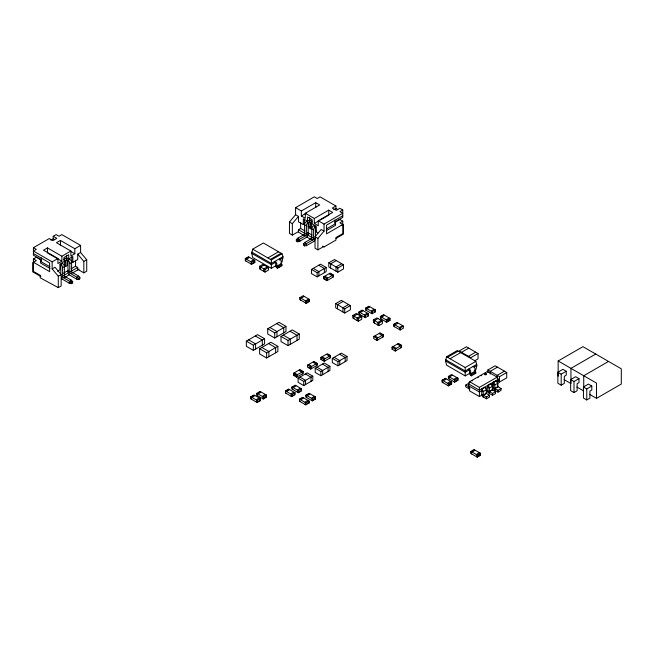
<?xml version="1.0" encoding="UTF-8"?>
<svg xmlns="http://www.w3.org/2000/svg" width="654" height="654" viewBox="0 0 654 654"><rect width="100%" height="100%" fill="white"/><g stroke="black" fill="none" stroke-linecap="round" stroke-linejoin="round"><path stroke-width="0.98" d="M274.991 262.589L274.991 261.33L275.547 261.657A2.06 1.185 60 0 1 276.797 263.832L276.814 266.415L277.533 266.987L281.89 264.469L281.89 265.728L277.533 268.246L276.994 267.936A1.815 1.046 60 0 1 275.718 265.524L275.694 263.251L274.991 262.589L271.361 264.682L251.733 253.351L252.706 249.158L263.366 243.002L282.013 253.777L282.986 256.711L282.013 262.164M279.356 258.812L279.912 259.139A2.06 1.185 60 0 1 281.163 261.314L281.171 263.897L281.89 264.469M468.844 370.164L468.844 368.905L469.392 369.24A2.06 1.185 60 0 1 470.651 371.407L470.659 373.99L471.379 374.57L475.744 372.052L475.744 373.311L471.379 375.829L470.839 375.519A1.815 1.046 60 0 1 469.572 373.107L469.539 370.826L468.844 370.164L465.207 372.265L445.587 360.934L446.559 356.741L457.211 350.585L475.867 361.351L476.84 365.553L475.867 369.747L474.224 370.695M473.202 366.387L473.758 366.722A2.06 1.185 60 0 1 475.008 368.889L475.017 371.472L475.744 372.052M468.926 383.35L468.959 383.113A2.33 1.349 60 0 1 469.727 382.402M483.11 396.896L483.314 395.212L486.372 393.446L489.462 395.229L489.462 397.068L486.413 398.826L482.889 396.733A2.33 1.349 60 0 1 481.72 394.714L481.81 389.155L484.867 387.389M489.217 393.365L489.364 391.599L492.413 389.817L492.364 386.04A2.33 1.349 60 0 0 491.195 384.021L490.704 383.677M494.718 390.193L494.865 388.443L497.915 386.637L497.858 382.868A2.33 1.349 60 0 0 496.688 380.849L496.263 380.538L493.149 382.263L493.149 384.102L491.456 385.075M497.326 385.451L498.34 379.271L497.122 377.154L487.344 371.513L469.637 381.74L468.411 383.857L469.637 390.904L479.407 396.553L481.933 395.09M307.658 236.045A2.542 1.472 -60 0 1 307.29 236.593L307.078 236.83A2.542 1.472 -60 0 1 306.391 237.386L299.189 241.547L297.382 241.751L296.303 241.13L296.303 239.879L297.382 238.424L303.685 234.786A1.128 0.646 -60 0 0 304.584 233.233L304.584 224.706A2.542 1.472 -60 0 1 306.391 221.583L308.189 222.622L308.189 234.271A2.542 1.472 -60 0 1 308.173 234.549M297.382 239.258L298.461 237.803M314.86 240.206A2.542 1.472 -60 0 1 314.492 240.746L314.28 240.991A2.542 1.472 -60 0 1 313.593 241.547L306.391 245.708L304.584 245.912L303.505 245.291L303.505 244.04L304.584 242.585L310.887 238.947A1.128 0.646 -60 0 0 311.786 237.386L311.786 228.867A2.542 1.472 -60 0 1 313.593 225.744L315.392 226.783L315.392 238.424A2.542 1.472 -60 0 1 315.326 239.004M298.461 231.565L292.346 235.105L289.46 233.437L289.46 222L295.583 214.725L295.583 207.653L314.312 196.846L317.19 198.505L320.076 196.846L335.919 205.994L335.919 208.487L333.761 209.738M292.346 235.105L292.346 223.668L298.461 216.384L295.583 214.725M315.032 236.764L321.155 229.489L324.032 231.148L317.909 238.424L317.909 249.861L315.032 248.201L315.032 236.764L317.909 238.424M49.957 268.475L40.622 263.088L40.622 259.344L33.419 255.183L33.419 247.703L49.263 238.555L52.868 240.631L56.833 238.342L53.227 236.266L53.227 238.759L50.849 240.132M53.227 236.266L56.105 234.606L58.991 236.266L61.868 234.606L80.597 245.413L80.597 252.485L86.72 259.761L86.72 271.197L83.835 272.857L77.72 269.325M47.464 247.907L43.507 250.196L57.912 258.51L57.912 263.505L61.868 261.216L61.868 256.229L47.464 247.907L47.464 252.902L55.974 257.815M60.43 240.427L56.465 242.708L70.877 251.03L70.877 256.016L74.834 253.727L74.834 248.741L60.43 240.427L60.43 245.413M58.271 287.621L58.271 276.184L52.148 268.908L55.026 267.249L61.149 274.525L61.149 285.962L58.271 287.621L40.262 277.852L40.262 275.359L33.419 271.402L33.419 258.927L36.305 257.267L41.104 260.039M33.419 247.703L36.305 249.362L33.419 251.03L52.148 261.837L57.912 258.51M61.868 256.229L70.877 251.03M74.834 248.741L80.597 245.413M63.43 259.483L66.553 257.684L68.711 258.927L72.856 256.54L72.856 262.36L71.776 261.739L71.776 256.883M67.632 258.305L66.013 259.237L67.092 259.867L67.092 265.688L65.653 266.521L64.574 265.892L64.574 260.071L65.653 260.693L67.092 259.867M72.856 262.36L77.72 259.556L77.72 254.144L80.597 252.485M60.789 274.991L60.789 264.543L62.588 263.505A2.542 1.472 60 0 1 64.394 266.619L64.394 275.146A1.128 0.646 60 0 0 65.294 276.707L71.597 280.345L72.676 281.8L72.676 283.051L71.597 283.673L69.79 283.46L62.588 279.307A2.542 1.472 60 0 1 61.901 278.751L61.689 278.506M68.008 272.309A2.542 1.472 60 0 1 67.991 272.031L67.991 260.382L69.79 259.344A2.542 1.472 60 0 1 71.597 262.467L71.597 270.985A1.128 0.646 60 0 0 72.496 272.546L78.799 276.184L79.878 277.639L79.878 278.89L78.799 279.511L76.992 279.307L69.79 275.146A2.542 1.472 60 0 1 69.103 274.59L68.891 274.345M72.676 281.8L71.597 282.422L63.487 277.746A1.128 0.646 60 0 1 62.588 276.184L62.588 267.658L64.394 266.619M79.878 277.639L78.799 278.269L70.697 273.585A1.128 0.646 60 0 1 69.79 272.031L69.79 263.505L71.597 262.467M57.462 271.247L59.89 269.849L59.89 264.02L64.035 261.633L64.035 257.472L68.711 254.774L68.711 258.927M58.271 276.184L61.149 274.525M63.34 273.258L68.572 270.233M71.196 268.729L75.553 266.203L77.72 267.453L77.72 269.947M83.835 272.857L83.835 261.42L86.72 259.761M68.474 270.715L67.272 271.402L69.071 272.44L69.071 274.942L65.212 277.165M62.588 276.184L69.071 272.44M69.79 272.031L77.72 267.453M63.487 277.746L65.294 276.707M70.697 273.585L72.496 272.546M72.586 272.914L79.159 269.121M71.597 280.345L69.79 281.383L69.79 283.46M78.799 276.184L76.992 277.222L76.992 279.307M301.347 210.98L315.751 202.666L319.716 204.955L305.304 213.269L305.304 218.256L301.347 215.975L301.347 210.98L295.583 207.653M301.347 215.975L306.391 213.065M304.404 219.123L304.404 223.979L303.325 224.6L303.325 218.779L307.47 221.166L309.628 219.924L311.966 221.273M314.312 218.469L328.717 210.147L332.673 212.436L318.269 220.758L318.269 225.744L314.312 223.455L314.312 218.469L305.304 213.269M335.919 205.994L332.314 208.07L336.279 210.359L339.876 208.283L342.761 209.942L342.761 217.43L335.559 221.583L335.559 225.328L326.223 230.723M245.283 258.592L248.463 256.76L254.815 260.423L254.815 262.491L251.635 264.322L245.283 260.652L245.283 258.592L251.635 262.262L254.815 260.423M246.28 258.477L248.659 257.104C250.605 257.153 246.108 259.752 245.487 258.935L245.487 260.537L246.084 261.109M309.089 222.107L310.527 222.94L311.606 222.311L311.606 228.132L310.527 228.761L309.089 227.927L309.089 222.107L310.168 221.485L308.549 220.545M303.595 235.154L298.461 232.186L298.461 229.693L300.627 228.45L304.985 230.968M314.312 223.455L318.514 221.036M320.207 220.055L328.717 215.141L328.717 210.147M342.761 209.942L339.876 211.61L342.761 213.269L324.032 224.085L318.269 220.758M252.231 263.521L254.619 262.148L254.022 261.796M310.969 239.405L307.11 237.181L307.11 234.688L308.909 233.642L307.707 232.955M296.303 239.879L297.382 240.508L305.483 235.832A1.128 0.646 -60 0 0 306.391 234.271L306.391 225.744A2.542 1.472 -60 0 1 308.189 222.622M267.895 257.921L278.547 251.774M342.761 215.763L326.559 225.123L326.559 233.854L342.761 224.494L342.761 233.642L335.919 237.598L335.919 240.092L324.032 246.95L322.594 246.125M270.413 259.376L281.073 253.229M335.077 222.278L339.876 219.507L342.761 221.166L342.761 224.167M259.474 266.358L262.924 264.363L268.451 267.551L268.451 270.102L265.001 272.097L259.474 268.908L259.474 266.358L265.001 269.546L268.451 267.551M252.706 249.158L271.361 259.924L282.013 253.777M264.028 265.001L260.578 266.995L260.578 269.546M326.321 228.998L334.84 224.085L334.84 220.087M342.761 221.166L339.876 222.834L343.481 224.911L343.481 234.058L336.074 238.334M282.986 256.711L271.361 263.423L251.733 252.092M315.392 238.219L314.312 238.841L314.312 241.342M303.505 244.04L304.584 244.661L312.694 239.985A1.128 0.646 -60 0 0 313.593 238.424L313.593 229.906A2.542 1.472 -60 0 1 315.392 226.783M267.347 266.914L263.889 268.908L263.889 271.459M279.356 260.071L282.986 257.97M342.042 225.744L343.481 224.911M251.733 253.351L252.706 257.553L271.361 268.32L276.274 265.475M276.814 266.194L281.171 263.676M317.909 249.861L324.032 246.329L324.032 246.95M311.468 269.423L320.517 264.191L326.174 267.461L326.174 271.639L317.125 276.871L311.468 273.601L311.468 269.423L317.125 272.685L326.174 267.461M328.798 262.802L334.456 259.532L343.505 264.764L343.505 268.941L337.848 272.211L328.798 266.979L328.798 262.802L337.848 268.026L343.505 264.764M336.27 260.578L330.605 263.848L330.605 268.026M341.699 263.717L336.042 266.979L336.042 271.165M323.722 276.781L330.074 273.11L333.254 274.942L333.254 277.01L326.902 280.672L323.722 278.841L323.722 276.781L326.902 278.612L333.254 274.942M299.949 297.603L303.121 295.772L309.473 299.434L309.473 301.494L306.301 303.333L299.949 299.663L299.949 297.603L306.301 301.265L309.473 299.434M305.508 302.876L309.277 301.151L309.277 299.548M246.345 341.143L257.57 334.668L264.584 338.715L264.584 343.898L253.36 350.381L246.345 346.326L246.345 341.143L253.36 345.198L264.584 338.715M267.723 328.798L278.947 322.324L285.962 326.371L285.962 331.553L274.737 338.036L267.723 333.99L267.723 328.798L274.737 332.853L285.962 326.371M335.674 303.611L341.331 300.349L350.389 305.573L350.389 309.751L344.732 313.021L335.674 307.797L335.674 303.611L344.732 308.835L350.389 305.573M259.63 348.754L270.854 342.271L277.868 346.318L277.868 351.509L266.644 357.983L259.63 353.937L259.63 348.754L266.644 352.8L277.868 346.318M281.007 336.409L292.232 329.927L299.246 333.981L299.246 339.164L288.022 345.647L281.007 341.592L281.007 336.409L288.022 340.456L299.246 333.981M343.146 301.388L337.489 304.658L337.489 308.835M348.574 304.527L342.917 307.797L342.917 311.974M352.784 315.506L356.234 313.511L361.76 316.7L361.76 319.25L358.302 321.245L352.784 318.057L352.784 315.506L358.302 318.694L361.76 316.7M359.021 311.917L362.193 310.086L368.545 313.757L368.545 315.817L365.373 317.648L359.021 313.985L359.021 311.917L365.373 315.588L368.545 313.757M365.741 308.042L368.913 306.211L375.265 309.873L375.265 311.942L372.093 313.773L365.741 310.102L365.741 308.042L372.093 311.713L375.265 309.873M359.218 312.269L362.398 310.429C364.343 310.487 359.839 313.078 359.218 312.269L359.218 313.871L359.814 314.443M365.938 308.386L369.109 306.554C371.055 306.603 366.559 309.203 365.938 308.386L365.938 309.988L366.534 310.56M357.337 314.149L353.888 316.144L353.888 318.694M360.656 316.062L357.198 318.057L357.198 320.607M373.377 319.904L376.827 317.909L382.345 321.098L382.345 323.648L378.895 325.643L373.377 322.455L373.377 319.904L378.895 323.092L382.345 321.098M380.399 316.503L383.571 314.672L389.923 318.343L389.923 320.403L386.751 322.234L380.399 318.572L380.399 316.503L386.751 320.174L389.923 318.343M381.388 316.389L383.775 315.015C385.721 315.073 381.225 317.664 380.595 316.847L380.595 318.457L381.192 319.029M377.93 318.547L374.48 320.542L374.48 323.092M381.241 320.46L377.791 322.455L377.791 325.005M250.817 396.798L253.989 394.967L260.341 398.629L260.341 400.698L257.169 402.529L250.817 398.858L250.817 396.798L257.169 400.461L260.341 398.629M256.924 393.275L260.104 391.435L266.456 395.106L266.456 397.166L263.276 398.997L256.924 395.335L256.924 393.275L263.276 396.937L266.456 395.106M251.61 399.316L251.013 398.744L251.013 397.142L253.4 395.768M258.714 392.694L260.3 391.779C262.246 391.836 257.75 394.436 257.12 393.618L257.12 395.22L257.717 395.793M293.515 373.262L299.867 369.6L303.039 371.431L303.039 373.491L296.687 377.162L293.515 375.331L293.515 373.262L296.687 375.094L303.039 371.431M307.56 365.153L313.912 361.482L317.092 363.322L317.092 365.382L310.74 369.052L307.56 367.213L307.56 365.153L310.74 366.984L317.092 363.322M321 357.395L327.352 353.724L330.532 355.563L330.532 357.624L324.18 361.294L321 359.455L321 357.395L324.18 359.226L330.532 355.563M307.764 365.267C308.386 363.837 312.882 366.436 310.936 367.098L310.936 368.709L311.533 368.594M313.716 361.826C311.77 361.883 316.266 364.482 316.896 363.665L316.896 365.267L316.299 365.839M293.515 375.331L294.308 374.865M321 359.455L321.793 358.997M385.958 321.776L389.727 320.059L389.727 318.457M293.711 373.377L293.711 374.979L297.488 376.704M322.79 360.027L324.973 360.836M298.101 378.126L307.151 372.903L312.808 376.164L312.808 380.35L303.758 385.574L298.101 382.312L298.101 378.126L303.758 381.396L312.808 376.164M315.203 368.251L324.253 363.027L329.91 366.297L329.91 370.475L320.861 375.698L315.203 372.437L315.203 368.251L320.861 371.521L329.91 366.297M332.306 358.384L341.355 353.152L347.021 356.422L347.021 360.599L337.963 365.831L332.306 362.561L332.306 358.384L337.963 361.646L347.021 356.422M256.973 402.185L260.145 400.346L260.145 398.744C259.524 397.313 255.027 399.913 256.973 400.583L256.973 402.185L256.376 402.071M263.873 398.196L266.252 396.823L266.252 395.22C265.63 393.79 261.134 396.389 263.08 397.052L263.08 398.654L262.483 398.539M393.839 324.261L397.011 322.43L403.363 326.101L403.363 328.161L400.191 329.992L393.839 326.33L393.839 324.261L400.191 327.932L403.363 326.101M394.632 326.787L394.035 326.215L394.035 324.605L395.621 323.689M373.736 336.548L380.088 332.878L383.269 334.717L383.269 336.777L376.917 340.44L373.736 338.608L373.736 336.548L376.917 338.38L383.269 334.717M373.933 336.663C374.562 335.232 379.058 337.832 377.113 338.494L377.113 340.096L377.71 339.982M379.892 333.221C377.947 333.278 382.443 335.878 383.064 335.061L383.064 336.663L382.476 337.235M292.011 386.988L295.191 385.157L301.543 388.828L301.543 390.888L298.363 392.719L292.011 389.056L292.011 386.988L298.363 390.659L301.543 388.828M285.43 390.871L288.602 389.04L294.954 392.702L294.954 394.771L291.782 396.602L285.43 392.931L285.43 390.871L291.782 394.542L294.954 392.702M286.223 393.397L285.626 392.817L285.626 391.215L288.005 389.841M292.804 389.514L292.207 388.942L292.207 387.34L293.801 386.416M290.989 396.144L293.965 394.885M298.167 392.375L301.339 390.544L301.339 388.942C300.717 387.511 296.221 390.111 298.167 390.773L298.167 392.375L297.57 392.261M305.998 395.147L309.17 393.307L315.522 396.978L315.522 399.038L312.35 400.877L305.998 397.207L305.998 395.147L312.35 398.809L315.522 396.978M299.483 399.144L302.655 397.313L309.007 400.976L309.007 403.044L305.835 404.875L299.483 401.204L299.483 399.144L305.835 402.807L309.007 400.976M306.195 395.49L309.367 393.651C311.312 393.708 306.816 396.308 306.195 395.49L306.195 397.092L306.791 397.665M299.679 399.488L302.851 397.657C304.797 397.706 300.3 400.305 299.679 399.488L299.679 401.09L300.276 401.662M392.065 347.127L398.417 343.456L401.589 345.296L401.589 347.356L395.237 351.026L392.065 349.187L392.065 347.127L395.237 348.958L401.589 345.296M392.261 347.241C392.882 345.811 397.379 348.41 395.433 349.072L395.433 350.683L396.03 350.569M392.065 349.187L392.858 348.729M401.392 345.639C400.771 346.457 396.267 343.857 398.212 343.8L401.392 345.639L401.392 347.241L400.796 347.814M312.146 400.534L315.326 398.695L315.326 397.092C314.697 395.662 310.2 398.261 312.146 398.924L312.146 400.534L311.549 400.42M307.225 403.616L308.811 402.692L308.811 401.09C308.189 399.659 303.685 402.259 305.631 402.929L305.631 404.532L305.042 404.417M447.5 357.28L458.152 351.133M450.026 358.744L460.678 352.588M461.503 352.326L468.763 348.141M468.468 356.348L475.72 352.163M478.041 353.503L470.79 357.689L459.182 350.985L466.441 346.8L478.041 353.503L478.041 358.866L474.82 360.722M448.391 376.393L451.562 374.554L457.914 378.225L457.914 380.285L454.743 382.124L448.391 378.453L448.391 376.393L454.743 380.056L457.914 378.225M442.137 380.17L445.309 378.339L451.661 382.01L451.661 384.07L448.489 385.901L442.137 382.238L442.137 380.17L448.489 383.841L451.661 382.01M442.333 380.522L445.513 378.682C447.459 378.74 442.962 381.331 442.333 380.522L442.333 382.124L442.93 382.696M446.559 356.741L465.207 367.507L475.867 361.351M476.84 364.294L465.207 371.006L445.587 359.675M473.929 367.229L476.84 365.553M450.075 384.07L447.696 385.443L448.292 385.558L448.292 383.955C446.347 383.293 450.843 380.693 451.464 382.124M455.339 381.323L456.925 380.399M449.878 384.642L451.464 383.726M445.587 360.934L446.559 365.128L465.207 375.903L470.128 373.058M470.659 373.769L475.017 371.251M487.884 372.657L487.884 369.976L495.135 365.79L506.744 372.494L506.744 377.849L499.493 382.034L497.939 381.143M470.005 388.803A2.33 1.349 60 0 1 469.27 388.868L465.746 386.898L465.746 385.067L468.804 383.301M497.457 367.131L490.206 371.317L490.206 374.129M504.422 371.153L497.171 375.339L497.171 378.151M469.637 381.74L479.407 387.381L497.122 377.154M487.884 369.976L499.493 376.679L506.744 372.494M498.34 379.271L479.407 390.201L468.411 383.857M486.372 393.446L486.249 389.571A2.33 1.349 60 0 0 485.088 387.552L484.663 387.242L481.54 388.966L481.638 390.863L481.606 388.999L482.031 389.31A2.33 1.349 60 0 1 483.2 391.337L483.314 395.212L486.413 396.994L489.462 395.229M492.421 389.858L495.569 391.705L495.569 393.536L492.519 395.302L488.996 393.201A2.33 1.349 60 0 1 487.827 391.182L487.655 385.443L490.77 383.71M490.974 383.865L487.917 385.623L487.655 387.274M496.468 380.685L493.418 382.451L493.329 388.01A2.33 1.349 60 0 0 494.498 390.029L498.013 392.13L501.07 390.364L501.07 388.533L497.923 386.678M481.99 390.544L479.407 392.032L468.411 385.688M485.431 388.558L488.015 387.07M496.623 382.099L498.34 381.102M486.282 389.841L483.224 391.607L481.663 390.945M492.388 386.318L489.339 388.084L487.778 387.413M497.89 383.146L494.833 384.904L493.271 384.241M486.151 392.653L487.843 391.681M492.061 389.244L493.745 388.272M486.306 393.34L483.257 395.106L481.696 394.436M489.421 393.52L489.421 391.681L492.478 389.923M494.923 390.34L494.923 388.509L497.972 386.743M489.396 391.656L492.519 393.471L495.569 391.705M494.923 388.509L498.013 390.291L501.07 388.533M558.156 376.205L558.156 360.975L582.943 346.669L621.3 368.815L621.3 384.045L596.522 398.351L589.704 394.411M557.87 372.224L562.881 369.33L566.225 371.259L566.225 375.233L564.32 376.328L564.32 383.375L561.206 385.181L557.87 383.252L557.87 372.224L561.206 374.153L566.225 371.259M595.729 354.051L570.95 368.357L570.95 383.587L564.124 379.647M570.656 379.606L575.675 376.712L579.011 378.641L579.011 382.615L577.114 383.71L577.114 390.757L573.991 392.563L570.656 390.634L570.656 379.606L573.991 381.535L579.011 378.641M608.514 361.433L583.736 375.739L583.736 387.92M470.937 451.424L474.109 449.592L480.461 453.263L480.461 455.323L477.289 457.154L470.937 453.492L470.937 451.424L477.289 455.094L480.461 453.263M471.133 451.767L474.314 449.936C476.259 449.993 471.763 452.584 471.133 451.767L471.133 453.377L471.73 453.95M583.442 386.988L588.461 384.094L591.796 386.024L591.796 389.997L589.9 391.092L589.9 398.139L586.777 399.946L583.442 398.016L583.442 386.988L586.777 388.917L591.796 386.024M478.875 455.323L476.496 456.696L477.093 456.811L477.093 455.209C475.147 454.538 479.644 451.947 480.265 453.377M478.679 455.895L480.265 454.98M298.461 241.13L300.268 240.925M68.711 282.839L70.518 283.051M493.296 387.74L494.865 388.419L494.8 384.634A2.33 1.349 60 0 0 493.639 382.615L493.214 382.304L493.149 384.102M487.802 390.912L489.364 391.574L489.306 387.806A2.33 1.349 60 0 0 488.137 385.786L487.712 385.476M465.746 385.067L468.853 386.857L469.049 388.77M335.919 208.487L337.505 209.403M558.156 360.975L596.522 383.121L596.522 398.351M308.189 226.161L309.506 226.922M315.392 230.322L316.708 231.083M304.584 224.706L306.391 225.744M311.786 228.867L313.593 229.906M303.325 224.6L298.461 221.796L298.461 216.384M317.909 233.02L316.291 232.088L316.291 226.268L312.146 223.872L312.146 219.711L307.47 217.014L307.47 221.166M576.91 387.029L583.736 390.969M289.46 222L292.346 223.668M307.609 232.481L311.966 234.999M298.461 229.693L306.391 234.271M307.11 234.688L313.593 238.424M303.685 234.786L305.483 235.832M310.887 238.947L312.694 239.985M297.382 238.424L299.189 239.47L299.189 241.547L297.987 240.852M304.584 242.585L306.391 243.623L306.391 245.708M318.711 265.238L324.368 268.508L324.368 272.685M331.464 274.369L329.878 273.454C327.932 273.511 332.428 276.102 333.058 275.285L333.058 276.895L332.461 277.468M313.274 268.377L318.931 271.639L318.931 275.825M324.719 278.956L326.305 279.871M375.069 309.988C374.448 308.557 369.951 311.157 371.889 311.827L371.889 313.429L371.3 313.315M397.207 322.774C399.153 322.831 394.656 325.422 394.035 324.605M374.472 311.484L375.265 311.942M389.13 319.945L389.923 320.403M475.205 373.001L475.744 373.311M368.349 313.871C367.728 312.44 363.232 315.04 365.177 315.702L365.177 317.304L364.58 317.19M281.351 265.418L281.89 265.728M367.752 315.359L368.545 315.817M279.708 266.987L279.176 266.677A1.815 1.046 60 0 1 278.988 266.554M254.619 260.537C253.989 259.107 249.493 261.706 251.438 262.377L251.438 263.979L250.842 263.864M254.022 262.033L254.815 262.491M457.121 379.827L457.914 380.285M303.325 296.115C305.271 296.164 300.766 298.764 300.145 297.946L300.145 299.548L300.742 300.121M308.68 301.036L309.473 301.494M450.868 383.612L451.661 384.07M339.549 354.198L345.206 357.468L345.206 361.646M276.699 323.616L283.713 327.67L283.713 332.853M289.984 331.226L296.998 335.273L296.998 340.456M334.12 357.337L339.778 360.599L339.778 364.785M327.948 354.533L329.534 355.449M283.247 335.11L290.27 339.164L290.27 344.347M269.963 327.507L276.977 331.553L276.977 336.745M322.447 364.074L328.104 367.344L328.104 371.521M479.668 454.865L480.461 455.323M314.509 362.291L316.103 363.207M317.018 367.213L322.675 370.475L322.675 374.66M255.322 335.96L262.336 340.015L262.336 345.198M268.606 343.571L275.62 347.617L275.62 352.8M308.557 367.327L310.143 368.251M261.87 347.454L268.884 351.509L268.884 356.692M248.585 339.851L255.6 343.898L255.6 349.081M302.05 371.317L299.671 369.943C297.725 369.992 302.222 372.592 302.843 371.774L302.843 373.377L302.246 373.949M305.344 373.949L311.002 377.211L311.002 381.396M299.916 377.08L305.573 380.35L305.573 384.527M53.227 238.759L54.666 239.593M70.632 251.308L74.834 253.727M295.387 385.5C297.333 385.558 292.837 388.149 292.207 387.34M314.729 398.351L315.326 398.695M314.729 398.58L315.522 399.038M288.806 389.383C290.744 389.441 286.248 392.032 285.626 391.215M308.214 402.349L308.811 402.692M308.214 402.578L309.007 403.044M56.833 258.305L61.868 261.216M33.419 253.523L49.622 262.883L49.622 271.614L33.419 262.254M49.851 266.758L41.341 261.837L41.341 257.848M33.419 258.927L36.305 260.594L32.7 262.671L32.7 271.819L40.9 276.56M265.655 396.479L266.252 396.823M265.655 396.708L266.456 397.166M254.193 395.31C256.139 395.359 251.643 397.959 251.013 397.142M77.72 254.144L83.835 261.42M70.518 279.724L71.597 281.179M586.777 388.917L586.777 399.946M573.991 381.535L573.991 392.563M561.206 374.153L561.206 385.181M499.493 376.679L499.493 382.034M498.013 390.291L498.013 392.13M492.519 393.471L492.519 395.302M486.413 396.994L486.413 398.826M483.314 395.212L483.314 397.043M479.407 387.381L479.407 396.553M477.289 455.094L477.289 457.154M471.379 374.57L471.379 375.829M468.836 386.849L468.836 388.689M465.207 367.507L465.207 375.903M457.718 379.941L457.718 378.339C457.097 376.908 452.601 379.508 454.538 380.17L454.538 381.781L453.95 381.666M454.743 380.056L454.743 382.124M452.355 375.249L449.184 377.08L448.587 376.737L448.587 378.339L449.184 378.911M448.489 383.841L448.489 385.901M402.57 325.872L399.398 327.474L399.986 328.046L399.986 329.649L399.398 329.534M400.191 327.932L400.191 329.992M395.237 348.958L395.237 351.026M389.13 318.114L385.958 319.716L386.555 320.288L386.555 321.891M386.751 320.174L386.751 322.234M378.895 323.092L378.895 325.643M376.917 338.38L376.917 340.44M372.093 311.713L372.093 313.773M365.373 315.588L365.373 317.648M358.302 318.694L358.302 321.245M344.732 308.835L344.732 313.021M337.848 268.026L337.848 272.211M337.963 361.646L337.963 365.831M329.739 358.081L330.327 357.509L330.327 355.907L329.739 356.25L326.559 354.411M327.695 280.214L327.098 280.329L327.098 278.727C329.044 278.056 324.548 275.465 323.926 276.895L323.926 278.498M326.902 278.612L326.902 280.672M324.376 360.951L324.376 359.34C326.321 358.678 321.825 356.078 321.196 357.509L321.196 359.111M324.18 359.226L324.18 361.294M324.032 224.085L324.032 231.148M320.861 371.521L320.861 375.698M317.125 272.685L317.125 276.871M315.751 202.666L315.751 207.653M312.35 398.809L312.35 400.877M310.74 366.984L310.74 369.052M310.527 222.94L310.527 228.761M309.628 217.43L309.628 219.924M308.68 299.205L305.508 300.807L306.105 301.38L306.105 302.99M306.301 301.265L306.301 303.333M305.835 402.807L305.835 404.875M304.584 244.661L304.584 245.912M303.758 381.396L303.758 385.574M300.627 222.523L300.627 228.45M298.363 390.659L298.363 392.719M297.382 240.508L297.382 241.751M296.891 376.818L296.891 375.208L297.488 374.636L294.308 373.033M296.687 375.094L296.687 377.162M294.758 394.427L294.758 392.817C294.137 391.394 289.64 393.986 291.586 394.656L291.586 396.259M291.782 394.542L291.782 396.602M288.022 340.456L288.022 345.647M277.533 266.987L277.533 268.246M274.737 332.853L274.737 338.036M271.361 259.924L271.361 268.32M266.644 352.8L266.644 357.983M265.001 269.546L265.001 272.097M263.276 396.937L263.276 398.997M257.169 400.461L257.169 402.529M253.36 345.198L253.36 350.381M251.635 262.262L251.635 264.322M78.799 278.269L78.799 279.511M75.553 260.284L75.553 266.203M71.597 282.422L71.597 283.673M66.553 255.183L66.553 257.684M65.653 260.693L65.653 266.521M61.868 276.601L61.868 279.094M52.148 261.837L52.148 268.908M484.679 374.464A0.867 0.499 0 0 1 485.587 373.835A0.867 0.499 0 0 1 486.298 374.546A0.867 0.499 0 0 1 484.9 374.685M472.172 380.988A2.33 1.349 60 0 1 472.441 380.742M481.328 375.698A2.33 1.349 60 0 1 481.728 375.739M477.976 377.636A2.33 1.349 60 0 1 478.238 377.391M67.991 260.382A2.542 1.472 60 0 1 69.79 263.505M60.789 264.543A2.542 1.472 60 0 1 62.588 267.658M484.9 374.333A0.867 0.499 0 0 0 486.347 374.113A0.867 0.499 0 0 0 485.293 373.499A0.867 0.499 0 0 0 484.9 374.333"/></g></svg>
